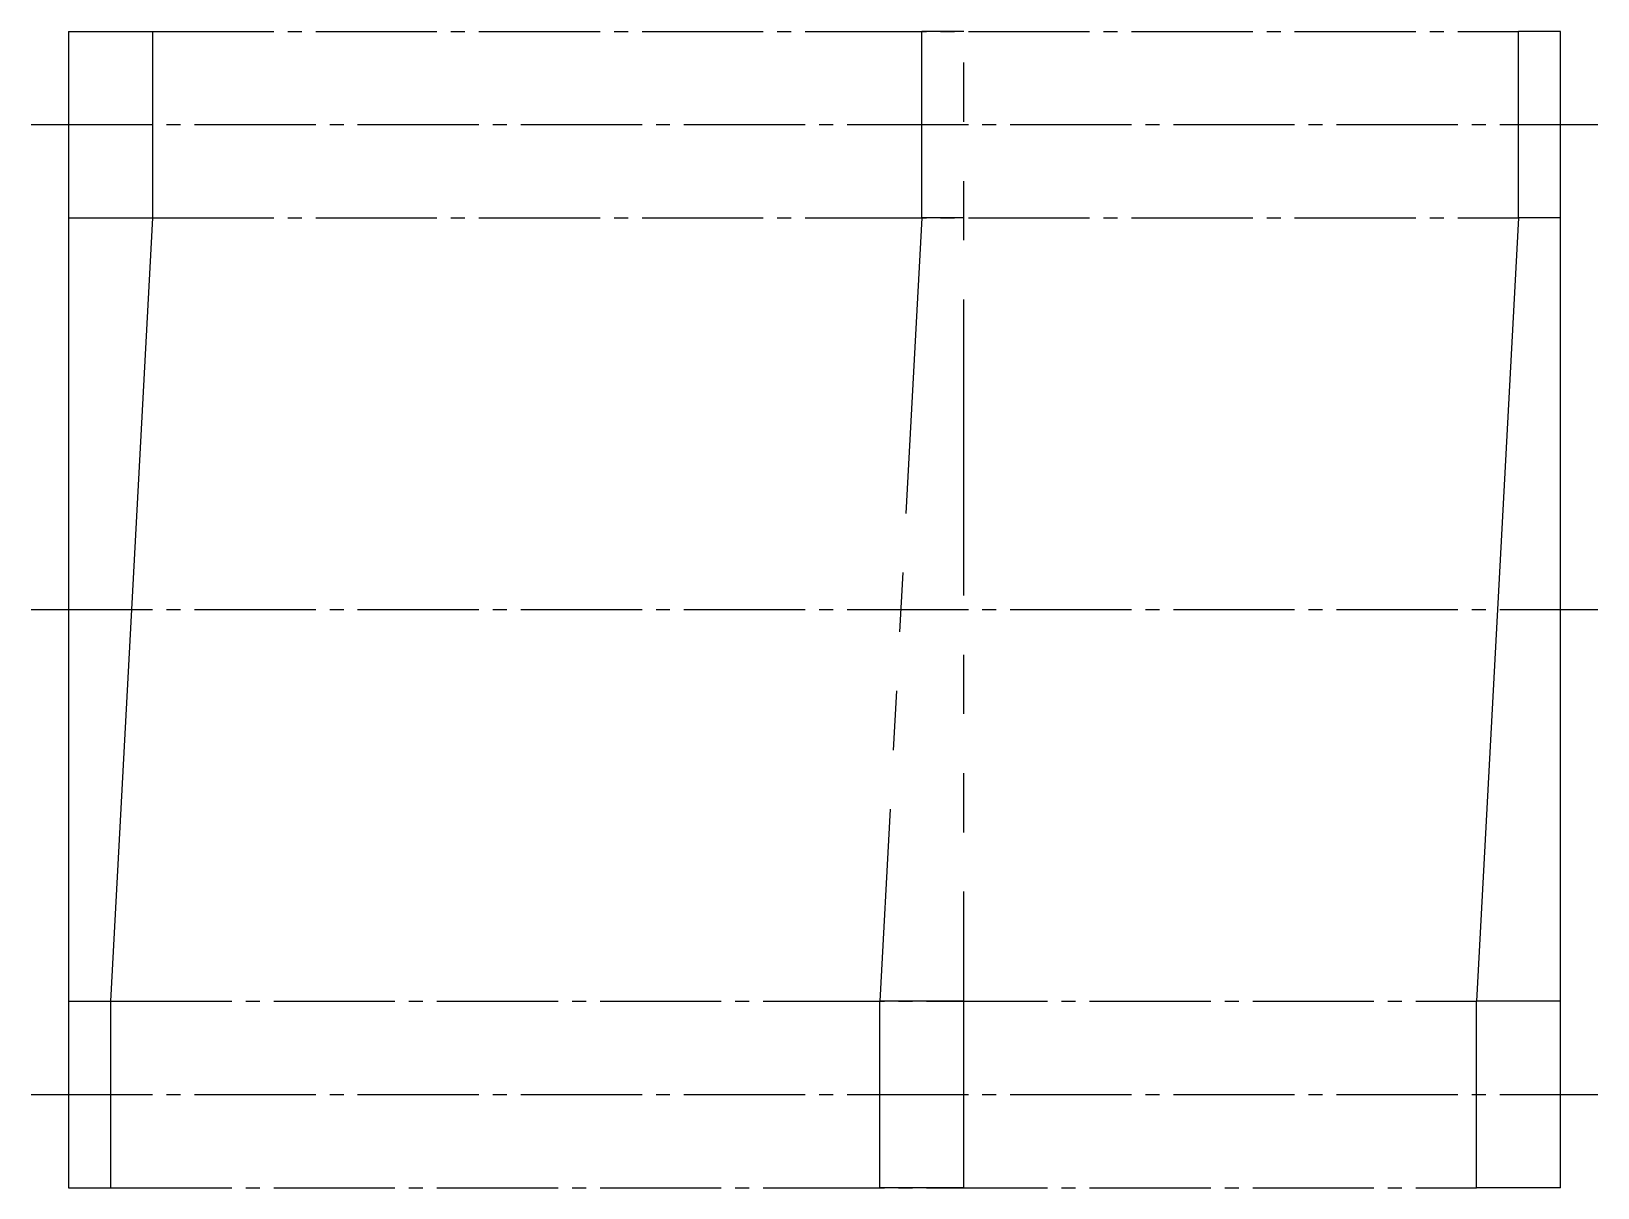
# Model space of a CAD drawing. Extents: x 10 to 160, y 10 to 144.
# Drawn here: x 117.77 to 159.77, y 112.7 to 143.7 of the extents above; entities outside this region: 2.
import ezdxf

# ---------------------------------------------------------------- set-up
doc = ezdxf.new("R2010")
doc.units = 0
doc.header["$LTSCALE"] = 0.25
doc.linetypes.add('CENTER', pattern=[17.5, 13, -1.5, 1.5, -1.5])
doc.linetypes.add('PHANTOM', pattern=[63.5, 31.75, -6.35, 6.35, -6.35, 6.35, -6.35])
doc.layers.get('0').update_dxf_attribs({"linetype": 'CONTINUOUS'})
doc.layers.add('CENTER', color=1, linetype='CENTER')

msp = doc.modelspace()

# ---------------------------------------------------------------- linework, layer by layer
for p, q in [((118.771, 143.699), (118.771, 112.699)), ((118.771, 143.699), (121.021, 143.699)), ((121.021, 143.699), (121.021, 138.699)), ((157.646, 138.699), (157.646, 143.699)), ((158.771, 143.699), (157.646, 143.699)), ((158.771, 112.699), (158.771, 143.699)), ((118.771, 138.699), (121.021, 138.699)), ((121.021, 138.699), (119.896, 117.699)), ((157.646, 138.699), (156.521, 117.699)), ((158.771, 138.699), (157.646, 138.699)), ((118.771, 135.949), (118.771, 135.949)), ((118.771, 128.199), (118.771, 128.199)), ((118.771, 117.699), (119.896, 117.699)), ((119.896, 117.699), (119.896, 112.699)), ((156.521, 112.699), (156.521, 117.699)), ((158.771, 117.699), (156.521, 117.699)), ((118.771, 112.699), (119.896, 112.699)), ((158.771, 112.699), (156.521, 112.699))]:
    msp.add_line(p, q)
at = {"color": 3, "linetype": 'CENTER'}
for p, q in [((121.021, 143.699), (157.646, 143.699)), ((121.021, 138.699), (157.646, 138.699)), ((119.896, 117.699), (156.521, 117.699)), ((119.896, 112.699), (156.521, 112.699))]:
    msp.add_line(p, q, dxfattribs=at)
at = {"color": 3, "linetype": 'PHANTOM'}
for p, q in [((142.771, 143.699), (141.646, 143.699)), ((141.646, 138.699), (141.646, 143.699)), ((142.771, 112.699), (142.771, 143.699)), ((141.646, 138.699), (140.521, 117.699)), ((142.771, 138.699), (141.646, 138.699)), ((140.521, 112.699), (140.521, 117.699)), ((142.771, 117.699), (140.521, 117.699)), ((142.771, 112.699), (140.521, 112.699))]:
    msp.add_line(p, q, dxfattribs=at)
at = {"layer": 'CENTER', "color": 1, "linetype": 'CENTER'}
for p, q in [((117.771, 141.199), (159.771, 141.199)), ((117.771, 128.199), (159.771, 128.199)), ((117.771, 115.199), (159.771, 115.199))]:
    msp.add_line(p, q, dxfattribs=at)

# ---------------------------------------------------------------- texts
for s, p in [('SWS31-40', (10, 25)), ('SWS31', (10, 10))]:
    msp.add_text(s, height=4).set_placement(p)

doc.saveas('drawing.dxf')
